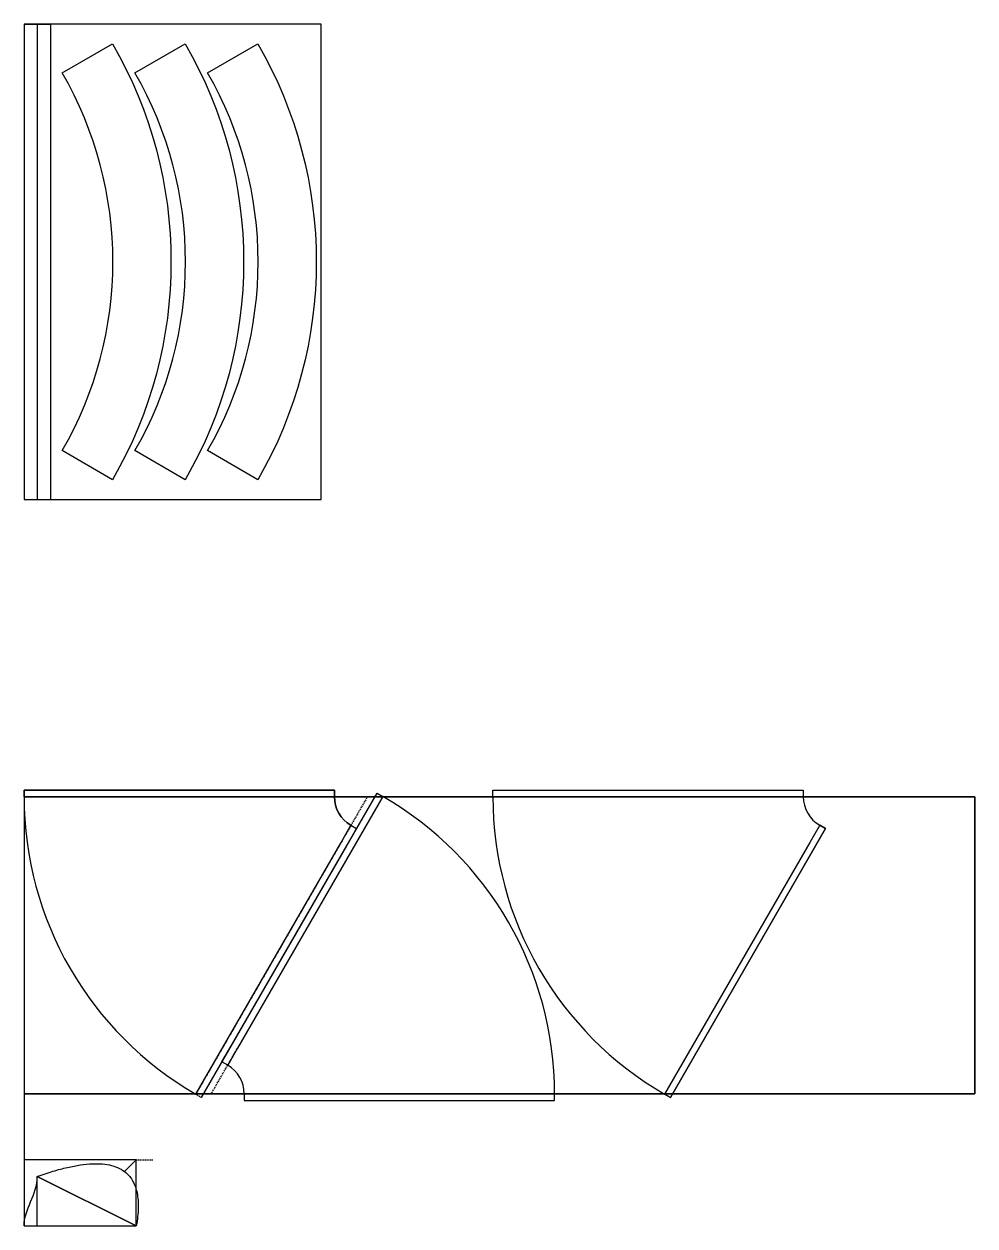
# Model space of a CAD drawing. Header units: inches. Extents: x 0 to 144, y -65 to 117.
import ezdxf

# ---------------------------------------------------------------- set-up
doc = ezdxf.new("R2010")
doc.units = ezdxf.units.IN
doc.header["$MEASUREMENT"] = 0
doc.linetypes.add('DASHED', pattern=[0.2067, 0.1654, -0.0413])

msp = doc.modelspace()

# ---------------------------------------------------------------- linework, layer by layer
for p, q in [((0, 117), (0, 45)), ((0, 117), (2, 117)), ((2, 117), (2, 45)), ((2, 117), (4, 117)), ((4, 117), (4, 45)), ((44, 0), (0, 0)), ((54.34, 0.03), (32.34, -38.07)), ((54.34, 0.03), (32.34, -38.07)), ((71, 0), (123, 0)), ((49.5, -4.33), (50.37, -4.84)), ((26, -45.03), (48, -6.93)), ((26.87, -45.53), (48.87, -7.43)), ((32.34, -38.07), (30.84, -40.67)), ((0, -45), (30, -45)), ((0, -45), (0, -65)), ((17, -55), (0, -55))]:
    msp.add_line(p, q)
at = {"color": 190, "linetype": 'DASHED', "lineweight": 25, "true_color": 0x8018ff}
for p, q in [((52, 0), (0, 0)), ((52, 0), (26, -45.03)), ((52, 0), (44, 0)), ((52, 0), (48, -6.93)), ((28.34, -45), (32.34, -38.07)), ((26, -45.03), (26.87, -45.53)), ((28.34, -45), (88.34, -45)), ((28.34, -45), (36.34, -45)), ((17, -55), (19.5, -55))]:
    msp.add_line(p, q, dxfattribs=at)
for points in [[(0, 45), (45, 45), (45, 117), (0, 117)], [(144, 0), (0, 0), (0, -45), (144, -45), (144, 0), (0, 0)], [(0, 0), (144, 0), (144, -45), (0, -45)], [(31.47, -37.57), (53.47, 0.53), (54.34, 0.03)], [(71, 0), (71, 1), (115, 1), (118, 1), (118, 0), (115, 0)], [(120.5, -4.33), (121.37, -4.83), (97.87, -45.53), (97, -45.03)], [(30.84, -40.67), (29.97, -40.16), (31.47, -37.57)], [(36.34, -45), (33.34, -45), (33.34, -46), (36.34, -46), (80.34, -46), (80.34, -45)], [(2, -65), (2, -57.5), (17, -65), (17, -55), (15.23, -56.77)], [(0, -65), (2, -65), (2, -57.5)], [(0, -65), (17, -65), (2, -57.5)], [(2, -65), (2, -57.5), (17, -65)]]:
    msp.add_lwpolyline(points)
for points in [[(5.79, 52.4, 0.267949), (5.79, 109.6), (13.41, 114, -0.267949), (13.41, 48)], [(16.79, 52.4, 0.267949), (16.79, 109.6), (24.41, 114, -0.267949), (24.41, 48)], [(27.79, 52.4, 0.267949), (27.79, 109.6), (35.41, 114, -0.267949), (35.41, 48)], [(0, 0, 0.267949), (26, -45.03), (48, -6.93), (49.5, -4.33, -0.267949), (47, 0), (47, 1), (43.9, 1), (0, 1)]]:
    msp.add_lwpolyline(points, format="xyb", close=True)
msp.add_lwpolyline([(0, 0), (0, 1), (43.9, 1), (47, 1), (47, 0, 0.267949), (49.5, -4.33)], format="xyb")
for points in [[(0, 0), (0, -45), (144, -45), (144, 0), (0, 0), (52, 0)], [(97, -45.03), (97.87, -45.53), (121.37, -4.83), (120.5, -4.33), (119, -6.93)], [(80.34, -45), (36.34, -45), (33.34, -45), (33.34, -46), (36.34, -46), (80.34, -46)]]:
    msp.add_lwpolyline(points, close=True)
for centre, radius, start, end in [((28.34, -45), 52, 0, 60), ((123, 0), 52, 180, 240), ((123, 0), 5, 180, 240), ((28.34, -45), 5, 0, 60)]:
    msp.add_arc(centre, radius, start, end)
for points, degree in [([(2, -57.5), (19.4, -51.31), (17, -65)], 2), ([(0, -65), (0, -62.54), (2, -60.28), (2, -57.5)], 3)]:
    msp.add_open_spline(points, degree=degree)

doc.saveas('drawing.dxf')
